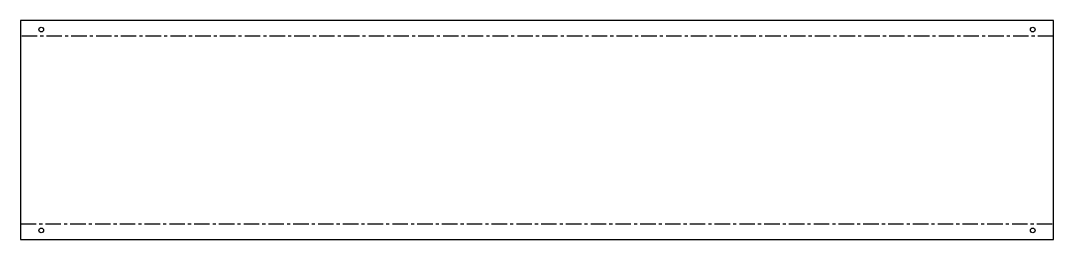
# Model space of a CAD drawing. Extents: x 0 to 1000, y 0 to 212.
import ezdxf

# ---------------------------------------------------------------- set-up
doc = ezdxf.new("R2010")
doc.units = 0
doc.header["$MEASUREMENT"] = 0
doc.linetypes.add('AXES', pattern=[24, 15, -3, 3, -3])
doc.layers.get('0').update_dxf_attribs({"linetype": 'CONTINUOUS'})

msp = doc.modelspace()

# ---------------------------------------------------------------- linework, layer by layer
at = {"color": 7}
for p, q in [((1000, 212.263419), (0, 212.263419)), ((0, 212.263419), (0, 0)), ((1000, 0), (1000, 212.263419)), ((0, 0), (1000, 0))]:
    msp.add_line(p, q, dxfattribs=at)
at = {"color": 1, "linetype": 'AXES'}
for p, q in [((1000, 197.222564), (0, 197.222564)), ((0, 15.040855), (1000, 15.040855))]:
    msp.add_line(p, q, dxfattribs=at)
at = {"color": 7}
for centre in [(20, 203.513419), (980, 203.513419), (20, 8.75), (980, 8.75)]:
    msp.add_circle(centre, 2.25, dxfattribs=at)

doc.saveas('drawing.dxf')
